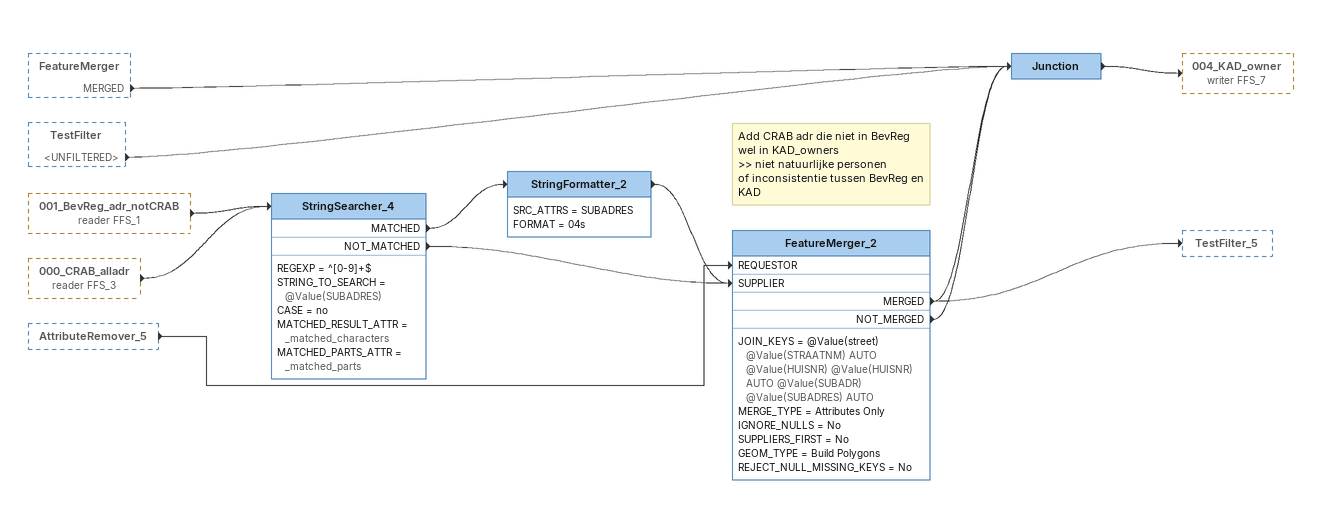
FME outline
FeatureMerger [outside]
    MERGED -> Junction
TestFilter [outside]
    <UNFILTERED> -> Junction
001_BevReg_adr_notCRAB (reader FFS_1) [outside]
    -> StringSearcher_4
000_CRAB_alladr (reader FFS_3) [outside]
    -> StringSearcher_4
AttributeRemover_5 [outside]
    -> FeatureMerger_2 [REQUESTOR]
StringSearcher_4
    REGEXP = ^[0-9]+$
    STRING_TO_SEARCH = @Value(SUBADRES)
    CASE = no
    MATCHED_RESULT_ATTR = _matched_characters
    MATCHED_PARTS_ATTR = _matched_parts
    MATCHED -> StringFormatter_2
    NOT_MATCHED -> FeatureMerger_2 [SUPPLIER]
StringFormatter_2
    SRC_ATTRS = SUBADRES
    FORMAT = 04s
    -> FeatureMerger_2 [SUPPLIER]
Note: Add CRAB adr die niet in BevReg / wel in KAD_owners / >> niet natuurlijke personen / of inconsistentie tussen BevReg en KAD
FeatureMerger_2
    JOIN_KEYS = @Value(street) @Value(STRAATNM) AUTO @Value(HUISNR) @Value(HUISNR) AUTO @Value(SUBADR) @Value(SUBADRES) AUTO
    MERGE_TYPE = Attributes Only
    IGNORE_NULLS = No
    SUPPLIERS_FIRST = No
    GEOM_TYPE = Build Polygons
    REJECT_NULL_MISSING_KEYS = No
    MERGED -> TestFilter_5
    MERGED -> Junction
    NOT_MERGED -> Junction
Junction
    -> 004_KAD_owner (writer FFS_7)
